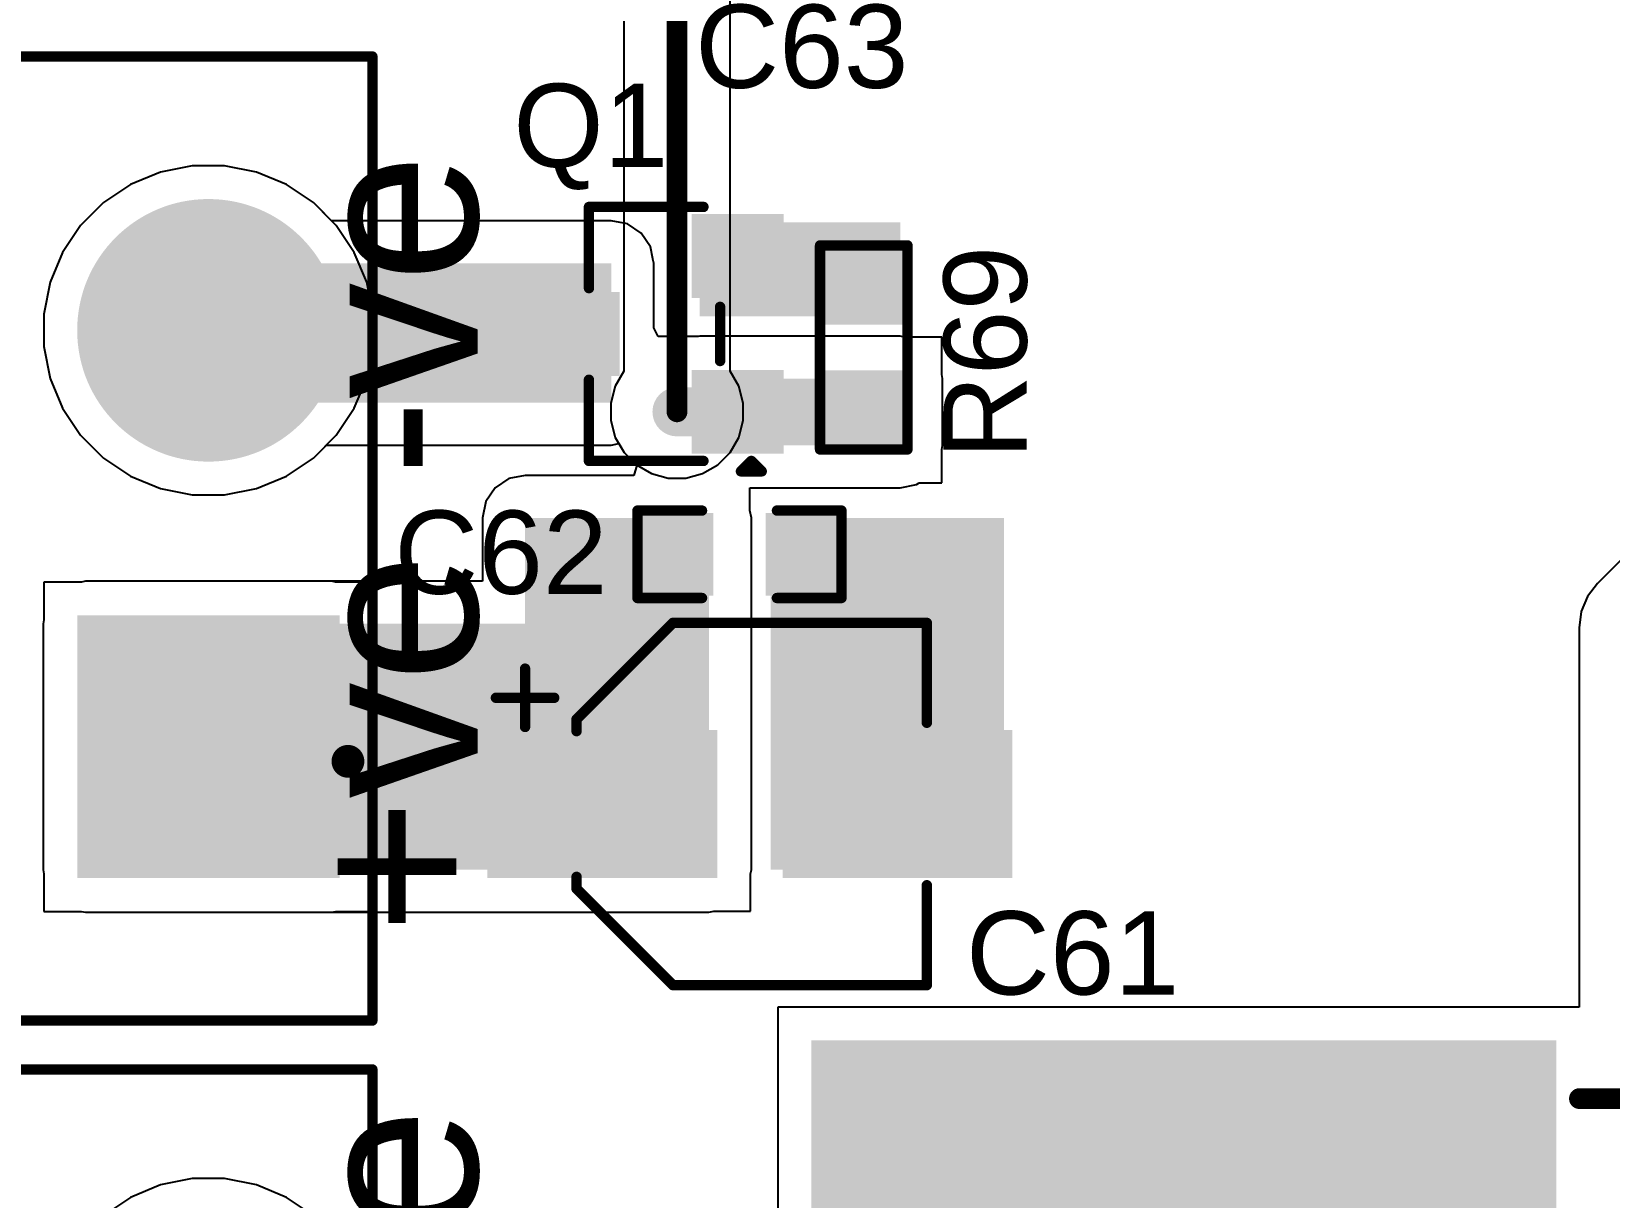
# Model space of a CAD drawing. Header units: millimetres. Extents: x 0 to 214, y 0 to 214.
# Drawn here: x 0.273 to 1.031, y 2.018 to 2.578 of the extents above; entities that cross this region are included whole.
import ezdxf

# ---------------------------------------------------------------- set-up
doc = ezdxf.new("R2010")
doc.units = ezdxf.units.MM
doc.header["$MEASUREMENT"] = 0
for name, color, linetype in [('BottomLayer', 5, 'Continuous'), ('BottomSolder', 6, 'Continuous'), ('MultiLayer', 9, 'Continuous'), ('PadHoleLayer', 156, 'Continuous'), ('TopLayer', 1, 'Continuous'), ('TopOverlay', 2, 'Continuous'), ('TopPaste', 8, 'Continuous'), ('TopSolder', 216, 'Continuous'), ('ViaHoleLayer', 16, 'Continuous')]:
    doc.layers.add(name, color=color, linetype=linetype)
doc.styles.add('Arial', font='', dxfattribs={"height": 0.2})
doc.styles.get('Arial').set_extended_font_data('Arial')

# ---------------------------------------------------------------- blocks, each defined once
blk = doc.blocks.new('____23_5')
at = {"layer": 'TopLayer'}
for points in [[(-0.01614, 0.05748), (0.01614, 0.05748), (0.01614, 0.02126), (-0.01614, 0.02126)], [(-0.05354, -0.02126), (-0.02126, -0.02126), (-0.02126, -0.05748), (-0.05354, -0.05748)], [(0.02126, -0.02126), (0.05354, -0.02126), (0.05354, -0.05748), (0.02126, -0.05748)]]:
    blk.add_hatch(color=1, dxfattribs=at).paths.add_polyline_path(points)
at = {"layer": 'TopPaste'}
for points in [[(-0.01614, 0.05748), (0.01614, 0.05748), (0.01614, 0.02126), (-0.01614, 0.02126)], [(-0.05354, -0.02126), (-0.02126, -0.02126), (-0.02126, -0.05748), (-0.05354, -0.05748)], [(0.02126, -0.02126), (0.05354, -0.02126), (0.05354, -0.05748), (0.02126, -0.05748)]]:
    blk.add_hatch(color=8, dxfattribs=at).paths.add_polyline_path(points)
at = {"layer": 'TopSolder'}
for points in [[(-0.02014, 0.06148), (0.02014, 0.06148), (0.02014, 0.01726), (-0.02014, 0.01726)], [(-0.05754, -0.01726), (-0.01726, -0.01726), (-0.01726, -0.06148), (-0.05754, -0.06148)], [(0.01726, -0.01726), (0.05754, -0.01726), (0.05754, -0.06148), (0.01726, -0.06148)]]:
    blk.add_hatch(color=216, dxfattribs=at).paths.add_polyline_path(points)
at = {"layer": 'TopOverlay', "const_width": 0.005}
for points in [[(-0.061, 0.032), (-0.061, -0.023)], [(-0.061, 0.032), (-0.022, 0.032)], [(0.022, 0.032), (0.061, 0.032)], [(0.061, 0.032), (0.061, -0.023)], [(-0.013, -0.031), (0.013, -0.031)], [(-0.066, -0.041), (-0.061, -0.046)], [(-0.066, -0.041), (-0.066, -0.051)], [(-0.061, -0.046), (-0.066, -0.051)]]:
    blk.add_lwpolyline(points, dxfattribs=at)
at = {"layer": 'TopOverlay', "const_width": 0.0025}
for points in [[(-0.06225, 0.032, 1), (-0.05975, 0.032, 1)], [(-0.06225, 0.032, 1), (-0.05975, 0.032, 1)], [(-0.02325, 0.032, 1), (-0.02075, 0.032, 1)], [(0.02075, 0.032, 1), (0.02325, 0.032, 1)], [(0.05975, 0.032, 1), (0.06225, 0.032, 1)], [(0.05975, 0.032, 1), (0.06225, 0.032, 1)], [(-0.06225, -0.023, 1), (-0.05975, -0.023, 1)], [(0.05975, -0.023, 1), (0.06225, -0.023, 1)], [(-0.01425, -0.031, 1), (-0.01175, -0.031, 1)], [(0.01175, -0.031, 1), (0.01425, -0.031, 1)], [(-0.06725, -0.041, 1), (-0.06475, -0.041, 1)], [(-0.06725, -0.041, 1), (-0.06475, -0.041, 1)], [(-0.06225, -0.046, 1), (-0.05975, -0.046, 1)], [(-0.06225, -0.046, 1), (-0.05975, -0.046, 1)], [(-0.06725, -0.051, 1), (-0.06475, -0.051, 1)], [(-0.06725, -0.051, 1), (-0.06475, -0.051, 1)]]:
    blk.add_lwpolyline(points, format="xyb", close=True, dxfattribs=at)
blk = doc.blocks.new('RES_0603_100')
at = {"layer": 'TopLayer'}
for points in [[(-0.015, 0.0175), (-0.015, -0.0175), (-0.045, -0.0175), (-0.045, 0.0175)], [(0.045, 0.0175), (0.045, -0.0175), (0.015, -0.0175), (0.015, 0.0175)]]:
    blk.add_hatch(color=1, dxfattribs=at).paths.add_polyline_path(points)
at = {"layer": 'TopPaste'}
for points in [[(-0.015, 0.0175), (-0.015, -0.0175), (-0.045, -0.0175), (-0.045, 0.0175)], [(0.045, 0.0175), (0.045, -0.0175), (0.015, -0.0175), (0.015, 0.0175)]]:
    blk.add_hatch(color=8, dxfattribs=at).paths.add_polyline_path(points)
at = {"layer": 'TopSolder'}
for points in [[(-0.011, 0.0215), (-0.011, -0.0215), (-0.049, -0.0215), (-0.049, 0.0215)], [(0.049, 0.0215), (0.049, -0.0215), (0.011, -0.0215), (0.011, 0.0215)]]:
    blk.add_hatch(color=216, dxfattribs=at).paths.add_polyline_path(points)
at = {"layer": 'TopOverlay', "const_width": 0.005}
for points in [[(-0.049, 0.021), (0.049, 0.021)], [(-0.049, 0.021), (-0.049, -0.021)], [(0.049, 0.021), (0.049, -0.021)], [(-0.049, -0.021), (0.049, -0.021)]]:
    blk.add_lwpolyline(points, dxfattribs=at)
at = {"layer": 'TopOverlay', "const_width": 0.0025}
for points in [[(-0.05025, 0.021, 1), (-0.04775, 0.021, 1)], [(-0.05025, 0.021, 1), (-0.04775, 0.021, 1)], [(0.04775, 0.021, 1), (0.05025, 0.021, 1)], [(0.04775, 0.021, 1), (0.05025, 0.021, 1)], [(-0.05025, -0.021, 1), (-0.04775, -0.021, 1)], [(-0.05025, -0.021, 1), (-0.04775, -0.021, 1)], [(0.04775, -0.021, 1), (0.05025, -0.021, 1)], [(0.04775, -0.021, 1), (0.05025, -0.021, 1)]]:
    blk.add_lwpolyline(points, format="xyb", close=True, dxfattribs=at)
blk = doc.blocks.new('C__0603_105')
at = {"layer": 'TopLayer'}
for points in [[(-0.015, 0.0175), (-0.015, -0.0175), (-0.045, -0.0175), (-0.045, 0.0175)], [(0.045, 0.0175), (0.045, -0.0175), (0.015, -0.0175), (0.015, 0.0175)]]:
    blk.add_hatch(color=1, dxfattribs=at).paths.add_polyline_path(points)
at = {"layer": 'TopPaste'}
for points in [[(-0.015, 0.0175), (-0.015, -0.0175), (-0.045, -0.0175), (-0.045, 0.0175)], [(0.045, 0.0175), (0.045, -0.0175), (0.015, -0.0175), (0.015, 0.0175)]]:
    blk.add_hatch(color=8, dxfattribs=at).paths.add_polyline_path(points)
at = {"layer": 'TopSolder'}
for points in [[(-0.01264, 0.01986), (-0.01264, -0.01986), (-0.04736, -0.01986), (-0.04736, 0.01986)], [(0.04736, 0.01986), (0.04736, -0.01986), (0.01264, -0.01986), (0.01264, 0.01986)]]:
    blk.add_hatch(color=216, dxfattribs=at).paths.add_polyline_path(points)
at = {"layer": 'TopOverlay', "const_width": 0.005}
for points in [[(-0.049, -0.021), (-0.049, 0.021)], [(-0.049, 0.021), (-0.018, 0.021)], [(0.018, 0.021), (0.049, 0.021)], [(0.049, -0.021), (0.049, 0.021)], [(-0.049, -0.021), (-0.018, -0.021)], [(0.018, -0.021), (0.049, -0.021)]]:
    blk.add_lwpolyline(points, dxfattribs=at)
at = {"layer": 'TopOverlay', "const_width": 0.0025}
for points in [[(-0.05025, 0.021, 1), (-0.04775, 0.021, 1)], [(-0.05025, 0.021, 1), (-0.04775, 0.021, 1)], [(-0.01925, 0.021, 1), (-0.01675, 0.021, 1)], [(0.01675, 0.021, 1), (0.01925, 0.021, 1)], [(0.04775, 0.021, 1), (0.05025, 0.021, 1)], [(0.04775, 0.021, 1), (0.05025, 0.021, 1)], [(-0.05025, -0.021, 1), (-0.04775, -0.021, 1)], [(-0.05025, -0.021, 1), (-0.04775, -0.021, 1)], [(-0.01925, -0.021, 1), (-0.01675, -0.021, 1)], [(0.01675, -0.021, 1), (0.01925, -0.021, 1)], [(0.04775, -0.021, 1), (0.05025, -0.021, 1)], [(0.04775, -0.021, 1), (0.05025, -0.021, 1)]]:
    blk.add_lwpolyline(points, format="xyb", close=True, dxfattribs=at)
blk = doc.blocks.new('TBP01R1_508_02BE_314')
at = {"layer": 'BottomLayer'}
blk.add_hatch(color=5, dxfattribs=at).paths.add_polyline_path([(-0.15906, 0.05906), (-0.04094, 0.05906), (-0.04094, -0.05906), (-0.15906, -0.05906)])
h = blk.add_hatch(color=5, dxfattribs=at)
edge = h.paths.add_edge_path()
edge.add_arc((0.1, 0), 0.05906, 0, 360)
at = {"layer": 'BottomSolder'}
blk.add_hatch(color=6, dxfattribs=at).paths.add_polyline_path([(-0.16306, 0.06306), (-0.03694, 0.06306), (-0.03694, -0.06306), (-0.16306, -0.06306)])
h = blk.add_hatch(color=6, dxfattribs=at)
edge = h.paths.add_edge_path()
edge.add_arc((0.1, 0), 0.06306, 0, 360)
at = {"layer": 'MultiLayer'}
blk.add_hatch(color=9, dxfattribs=at).paths.add_polyline_path([(-0.15906, 0.05906), (-0.04094, 0.05906), (-0.04094, -0.05906), (-0.15906, -0.05906)])
h = blk.add_hatch(color=9, dxfattribs=at)
edge = h.paths.add_edge_path()
edge.add_arc((0.1, 0), 0.05906, 0, 360)
at = {"layer": 'PadHoleLayer'}
h = blk.add_hatch(color=156, dxfattribs=at)
edge = h.paths.add_edge_path()
edge.add_arc((-0.1, 0), 0.03346, 0, 360)
h = blk.add_hatch(color=156, dxfattribs=at)
edge = h.paths.add_edge_path()
edge.add_arc((0.1, 0), 0.03346, 0, 360)
at = {"layer": 'TopLayer'}
blk.add_hatch(color=1, dxfattribs=at).paths.add_polyline_path([(-0.15906, 0.05906), (-0.04094, 0.05906), (-0.04094, -0.05906), (-0.15906, -0.05906)])
h = blk.add_hatch(color=1, dxfattribs=at)
edge = h.paths.add_edge_path()
edge.add_arc((0.1, 0), 0.05906, 0, 360)
at = {"layer": 'TopSolder'}
blk.add_hatch(color=216, dxfattribs=at).paths.add_polyline_path([(-0.16306, 0.06306), (-0.03694, 0.06306), (-0.03694, -0.06306), (-0.16306, -0.06306)])
h = blk.add_hatch(color=216, dxfattribs=at)
edge = h.paths.add_edge_path()
edge.add_arc((0.1, 0), 0.06306, 0, 360)
at = {"layer": 'TopOverlay'}
for points, const_width in [([(-0.2315, 0.3937), (0.2315, 0.3937)], 0.005), ([(-0.2315, 0.3937), (-0.2315, -0.07874)], 0.005), ([(0.2315, 0.3937), (0.2315, -0.07874)], 0.005), ([(-0.145, 0.339), (-0.126, 0.32)], 0.01), ([(-0.075, 0.339), (-0.094, 0.32)], 0.01), ([(0.055, 0.339), (0.074, 0.32)], 0.01), ([(0.055, 0.339), (0.074, 0.32)], 0.01), ([(0.125, 0.339), (0.106, 0.32)], 0.01), ([(0.125, 0.339), (0.106, 0.32)], 0.01), ([(-0.126, 0.32), (-0.094, 0.32)], 0.01), ([(0.074, 0.32), (0.106, 0.32)], 0.01), ([(0.074, 0.32), (0.106, 0.32)], 0.01), ([(-0.2315, -0.07874), (0.2315, -0.07874)], 0.005)]:
    blk.add_lwpolyline(points, dxfattribs=dict(at, const_width=const_width))
for points, const_width in [([(-0.23275, 0.3937, 1), (-0.23025, 0.3937, 1)], 0.0025), ([(-0.23275, 0.3937, 1), (-0.23025, 0.3937, 1)], 0.0025), ([(0.23025, 0.3937, 1), (0.23275, 0.3937, 1)], 0.0025), ([(0.23025, 0.3937, 1), (0.23275, 0.3937, 1)], 0.0025), ([(-0.1475, 0.339, 1), (-0.1425, 0.339, 1)], 0.005), ([(-0.0775, 0.339, 1), (-0.0725, 0.339, 1)], 0.005), ([(0.0525, 0.339, 1), (0.0575, 0.339, 1)], 0.005), ([(0.0525, 0.339, 1), (0.0575, 0.339, 1)], 0.005), ([(0.1225, 0.339, 1), (0.1275, 0.339, 1)], 0.005), ([(0.1225, 0.339, 1), (0.1275, 0.339, 1)], 0.005), ([(-0.1285, 0.32, 1), (-0.1235, 0.32, 1)], 0.005), ([(-0.1285, 0.32, 1), (-0.1235, 0.32, 1)], 0.005), ([(-0.0965, 0.32, 1), (-0.0915, 0.32, 1)], 0.005), ([(-0.0965, 0.32, 1), (-0.0915, 0.32, 1)], 0.005), ([(0.0715, 0.32, 1), (0.0765, 0.32, 1)], 0.005), ([(0.0715, 0.32, 1), (0.0765, 0.32, 1)], 0.005), ([(0.0715, 0.32, 1), (0.0765, 0.32, 1)], 0.005), ([(0.0715, 0.32, 1), (0.0765, 0.32, 1)], 0.005), ([(0.1035, 0.32, 1), (0.1085, 0.32, 1)], 0.005), ([(0.1035, 0.32, 1), (0.1085, 0.32, 1)], 0.005), ([(0.1035, 0.32, 1), (0.1085, 0.32, 1)], 0.005), ([(0.1035, 0.32, 1), (0.1085, 0.32, 1)], 0.005), ([(-0.10306, -0.067, 1), (-0.11094, -0.067, 1)], 0.00787), ([(-0.11291, -0.067, 1), (-0.10897, -0.067, 1)], 0.00394), ([(-0.10503, -0.067, 1), (-0.10109, -0.067, 1)], 0.00394), ([(-0.23275, -0.07874, 1), (-0.23025, -0.07874, 1)], 0.0025), ([(-0.23275, -0.07874, 1), (-0.23025, -0.07874, 1)], 0.0025), ([(0.23025, -0.07874, 1), (0.23275, -0.07874, 1)], 0.0025), ([(0.23025, -0.07874, 1), (0.23275, -0.07874, 1)], 0.0025)]:
    blk.add_lwpolyline(points, format="xyb", close=True, dxfattribs=dict(at, const_width=const_width))
blk = doc.blocks.new('TBP01R1_508_02BE_315')
at = {"layer": 'BottomLayer'}
blk.add_hatch(color=5, dxfattribs=at).paths.add_polyline_path([(-0.15906, 0.05906), (-0.04094, 0.05906), (-0.04094, -0.05906), (-0.15906, -0.05906)])
h = blk.add_hatch(color=5, dxfattribs=at)
edge = h.paths.add_edge_path()
edge.add_arc((0.1, 0), 0.05906, 0, 360)
at = {"layer": 'BottomSolder'}
blk.add_hatch(color=6, dxfattribs=at).paths.add_polyline_path([(-0.16306, 0.06306), (-0.03694, 0.06306), (-0.03694, -0.06306), (-0.16306, -0.06306)])
h = blk.add_hatch(color=6, dxfattribs=at)
edge = h.paths.add_edge_path()
edge.add_arc((0.1, 0), 0.06306, 0, 360)
at = {"layer": 'MultiLayer'}
blk.add_hatch(color=9, dxfattribs=at).paths.add_polyline_path([(-0.15906, 0.05906), (-0.04094, 0.05906), (-0.04094, -0.05906), (-0.15906, -0.05906)])
h = blk.add_hatch(color=9, dxfattribs=at)
edge = h.paths.add_edge_path()
edge.add_arc((0.1, 0), 0.05906, 0, 360)
at = {"layer": 'PadHoleLayer'}
h = blk.add_hatch(color=156, dxfattribs=at)
edge = h.paths.add_edge_path()
edge.add_arc((-0.1, 0), 0.03346, 0, 360)
h = blk.add_hatch(color=156, dxfattribs=at)
edge = h.paths.add_edge_path()
edge.add_arc((0.1, 0), 0.03346, 0, 360)
at = {"layer": 'TopLayer'}
blk.add_hatch(color=1, dxfattribs=at).paths.add_polyline_path([(-0.15906, 0.05906), (-0.04094, 0.05906), (-0.04094, -0.05906), (-0.15906, -0.05906)])
h = blk.add_hatch(color=1, dxfattribs=at)
edge = h.paths.add_edge_path()
edge.add_arc((0.1, 0), 0.05906, 0, 360)
at = {"layer": 'TopSolder'}
blk.add_hatch(color=216, dxfattribs=at).paths.add_polyline_path([(-0.16306, 0.06306), (-0.03694, 0.06306), (-0.03694, -0.06306), (-0.16306, -0.06306)])
h = blk.add_hatch(color=216, dxfattribs=at)
edge = h.paths.add_edge_path()
edge.add_arc((0.1, 0), 0.06306, 0, 360)
at = {"layer": 'TopOverlay'}
for points, const_width in [([(-0.2315, 0.3937), (0.2315, 0.3937)], 0.005), ([(-0.2315, 0.3937), (-0.2315, -0.07874)], 0.005), ([(0.2315, 0.3937), (0.2315, -0.07874)], 0.005), ([(-0.145, 0.339), (-0.126, 0.32)], 0.01), ([(-0.075, 0.339), (-0.094, 0.32)], 0.01), ([(0.055, 0.339), (0.074, 0.32)], 0.01), ([(0.055, 0.339), (0.074, 0.32)], 0.01), ([(0.125, 0.339), (0.106, 0.32)], 0.01), ([(0.125, 0.339), (0.106, 0.32)], 0.01), ([(-0.126, 0.32), (-0.094, 0.32)], 0.01), ([(0.074, 0.32), (0.106, 0.32)], 0.01), ([(0.074, 0.32), (0.106, 0.32)], 0.01), ([(-0.2315, -0.07874), (0.2315, -0.07874)], 0.005)]:
    blk.add_lwpolyline(points, dxfattribs=dict(at, const_width=const_width))
for points, const_width in [([(-0.23275, 0.3937, 1), (-0.23025, 0.3937, 1)], 0.0025), ([(-0.23275, 0.3937, 1), (-0.23025, 0.3937, 1)], 0.0025), ([(0.23025, 0.3937, 1), (0.23275, 0.3937, 1)], 0.0025), ([(0.23025, 0.3937, 1), (0.23275, 0.3937, 1)], 0.0025), ([(-0.1475, 0.339, 1), (-0.1425, 0.339, 1)], 0.005), ([(-0.0775, 0.339, 1), (-0.0725, 0.339, 1)], 0.005), ([(0.0525, 0.339, 1), (0.0575, 0.339, 1)], 0.005), ([(0.0525, 0.339, 1), (0.0575, 0.339, 1)], 0.005), ([(0.1225, 0.339, 1), (0.1275, 0.339, 1)], 0.005), ([(0.1225, 0.339, 1), (0.1275, 0.339, 1)], 0.005), ([(-0.1285, 0.32, 1), (-0.1235, 0.32, 1)], 0.005), ([(-0.1285, 0.32, 1), (-0.1235, 0.32, 1)], 0.005), ([(-0.0965, 0.32, 1), (-0.0915, 0.32, 1)], 0.005), ([(-0.0965, 0.32, 1), (-0.0915, 0.32, 1)], 0.005), ([(0.0715, 0.32, 1), (0.0765, 0.32, 1)], 0.005), ([(0.0715, 0.32, 1), (0.0765, 0.32, 1)], 0.005), ([(0.0715, 0.32, 1), (0.0765, 0.32, 1)], 0.005), ([(0.0715, 0.32, 1), (0.0765, 0.32, 1)], 0.005), ([(0.1035, 0.32, 1), (0.1085, 0.32, 1)], 0.005), ([(0.1035, 0.32, 1), (0.1085, 0.32, 1)], 0.005), ([(0.1035, 0.32, 1), (0.1085, 0.32, 1)], 0.005), ([(0.1035, 0.32, 1), (0.1085, 0.32, 1)], 0.005), ([(-0.10306, -0.067, 1), (-0.11094, -0.067, 1)], 0.00787), ([(-0.11291, -0.067, 1), (-0.10897, -0.067, 1)], 0.00394), ([(-0.10503, -0.067, 1), (-0.10109, -0.067, 1)], 0.00394), ([(-0.23275, -0.07874, 1), (-0.23025, -0.07874, 1)], 0.0025), ([(-0.23275, -0.07874, 1), (-0.23025, -0.07874, 1)], 0.0025), ([(0.23025, -0.07874, 1), (0.23275, -0.07874, 1)], 0.0025), ([(0.23025, -0.07874, 1), (0.23275, -0.07874, 1)], 0.0025)]:
    blk.add_lwpolyline(points, format="xyb", close=True, dxfattribs=dict(at, const_width=const_width))
blk = doc.blocks.new('RVT1E100M0405__375')
at = {"layer": 'TopLayer'}
for points in [[(-0.12205, 0.0315), (-0.01969, 0.0315), (-0.01969, -0.0315), (-0.12205, -0.0315)], [(0.01969, 0.0315), (0.12205, 0.0315), (0.12205, -0.0315), (0.01969, -0.0315)]]:
    blk.add_hatch(color=1, dxfattribs=at).paths.add_polyline_path(points)
at = {"layer": 'TopPaste'}
for points in [[(-0.12205, 0.0315), (-0.01969, 0.0315), (-0.01969, -0.0315), (-0.12205, -0.0315)], [(0.01969, 0.0315), (0.12205, 0.0315), (0.12205, -0.0315), (0.01969, -0.0315)]]:
    blk.add_hatch(color=8, dxfattribs=at).paths.add_polyline_path(points)
at = {"layer": 'TopSolder'}
for points in [[(-0.12605, 0.0355), (-0.01569, 0.0355), (-0.01569, -0.0355), (-0.12605, -0.0355)], [(0.01569, 0.0355), (0.12605, 0.0355), (0.12605, -0.0355), (0.01569, -0.0355)]]:
    blk.add_hatch(color=216, dxfattribs=at).paths.add_polyline_path(points)
at = {"layer": 'TopOverlay', "const_width": 0.005}
for points in [[(-0.08325, 0.04075), (-0.037, 0.087)], [(-0.037, 0.087), (0.085, 0.087)], [(0.085, 0.039), (0.085, 0.087)], [(-0.108, 0.037), (-0.108, 0.065)], [(-0.122, 0.051), (-0.094, 0.051)], [(-0.08325, 0.035), (-0.08325, 0.04075)], [(-0.08325, -0.04075), (-0.08325, -0.035)], [(0.085, -0.087), (0.085, -0.039)], [(-0.08325, -0.04075), (-0.037, -0.087)], [(-0.037, -0.087), (0.085, -0.087)]]:
    blk.add_lwpolyline(points, dxfattribs=at)
at = {"layer": 'TopOverlay', "const_width": 0.0025}
for points in [[(-0.03825, 0.087, 1), (-0.03575, 0.087, 1)], [(-0.03825, 0.087, 1), (-0.03575, 0.087, 1)], [(0.08375, 0.087, 1), (0.08625, 0.087, 1)], [(0.08375, 0.087, 1), (0.08625, 0.087, 1)], [(-0.10925, 0.065, 1), (-0.10675, 0.065, 1)], [(-0.12325, 0.051, 1), (-0.12075, 0.051, 1)], [(-0.09525, 0.051, 1), (-0.09275, 0.051, 1)], [(-0.10925, 0.037, 1), (-0.10675, 0.037, 1)], [(-0.0845, 0.04075, 1), (-0.082, 0.04075, 1)], [(-0.0845, 0.04075, 1), (-0.082, 0.04075, 1)], [(0.08375, 0.039, 1), (0.08625, 0.039, 1)], [(-0.0845, 0.035, 1), (-0.082, 0.035, 1)], [(-0.0845, -0.035, 1), (-0.082, -0.035, 1)], [(0.08375, -0.039, 1), (0.08625, -0.039, 1)], [(-0.0845, -0.04075, 1), (-0.082, -0.04075, 1)], [(-0.0845, -0.04075, 1), (-0.082, -0.04075, 1)], [(-0.03825, -0.087, 1), (-0.03575, -0.087, 1)], [(-0.03825, -0.087, 1), (-0.03575, -0.087, 1)], [(0.08375, -0.087, 1), (0.08625, -0.087, 1)], [(0.08375, -0.087, 1), (0.08625, -0.087, 1)]]:
    blk.add_lwpolyline(points, format="xyb", close=True, dxfattribs=at)
blk = doc.blocks.new('D2P____434')
at = {"layer": 'TopLayer'}
for points in [[(-0.225, 0.38504), (0.225, 0.38504), (0.225, 0.03504), (-0.225, 0.03504)], [(-0.14094, -0.13504), (-0.05906, -0.13504), (-0.05906, -0.28504), (-0.14094, -0.28504)], [(0.05906, -0.13504), (0.14094, -0.13504), (0.14094, -0.28504), (0.05906, -0.28504)]]:
    blk.add_hatch(color=1, dxfattribs=at).paths.add_polyline_path(points)
at = {"layer": 'TopPaste'}
for points in [[(-0.225, 0.38504), (0.225, 0.38504), (0.225, 0.03504), (-0.225, 0.03504)], [(-0.14094, -0.13504), (-0.05906, -0.13504), (-0.05906, -0.28504), (-0.14094, -0.28504)], [(0.05906, -0.13504), (0.14094, -0.13504), (0.14094, -0.28504), (0.05906, -0.28504)]]:
    blk.add_hatch(color=8, dxfattribs=at).paths.add_polyline_path(points)
at = {"layer": 'TopSolder'}
for points in [[(-0.229, 0.38904), (0.229, 0.38904), (0.229, 0.03104), (-0.229, 0.03104)], [(-0.14494, -0.13104), (-0.05506, -0.13104), (-0.05506, -0.28904), (-0.14494, -0.28904)], [(0.05506, -0.13104), (0.14494, -0.13104), (0.14494, -0.28904), (0.05506, -0.28904)]]:
    blk.add_hatch(color=216, dxfattribs=at).paths.add_polyline_path(points)
at = {"layer": 'TopOverlay', "const_width": 0.01}
for points in [[(-0.205, 0.02), (-0.205, -0.064)], [(0.201, 0.02), (0.201, -0.064)], [(-0.205, -0.064), (0.201, -0.064)], [(-0.156, -0.205), (-0.156, -0.215)], [(-0.156, -0.205), (-0.151, -0.21)], [(-0.151, -0.21), (-0.156, -0.215)]]:
    blk.add_lwpolyline(points, dxfattribs=at)
at = {"layer": 'TopOverlay', "const_width": 0.005}
for points in [[(-0.2075, 0.02, 1), (-0.2025, 0.02, 1)], [(0.1985, 0.02, 1), (0.2035, 0.02, 1)], [(-0.2075, -0.064, 1), (-0.2025, -0.064, 1)], [(-0.2075, -0.064, 1), (-0.2025, -0.064, 1)], [(0.1985, -0.064, 1), (0.2035, -0.064, 1)], [(0.1985, -0.064, 1), (0.2035, -0.064, 1)], [(-0.1585, -0.205, 1), (-0.1535, -0.205, 1)], [(-0.1585, -0.205, 1), (-0.1535, -0.205, 1)], [(-0.1585, -0.215, 1), (-0.1535, -0.215, 1)], [(-0.1585, -0.215, 1), (-0.1535, -0.215, 1)], [(-0.1535, -0.21, 1), (-0.1485, -0.21, 1)], [(-0.1535, -0.21, 1), (-0.1485, -0.21, 1)]]:
    blk.add_lwpolyline(points, format="xyb", close=True, dxfattribs=at)

msp = doc.modelspace()

# ---------------------------------------------------------------- hatches: boundary and pattern name
at = {"layer": 'BottomLayer'}
h = msp.add_hatch(color=5, dxfattribs=at)
edge = h.paths.add_edge_path()
edge.add_arc((0.583, 2.39544), 0.01181, 0, 360)
h = msp.add_hatch(color=5, dxfattribs=at)
edge = h.paths.add_edge_path()
edge.add_arc((0.68787, 2.328), 0.01181, 0, 360)
h = msp.add_hatch(color=5, dxfattribs=at)
edge = h.paths.add_edge_path()
edge.add_arc((0.72, 2.328), 0.01181, 0, 360)
h = msp.add_hatch(color=5, dxfattribs=at)
edge = h.paths.add_edge_path()
edge.add_arc((0.68787, 2.29707), 0.01181, 0, 360)
h = msp.add_hatch(color=5, dxfattribs=at)
edge = h.paths.add_edge_path()
edge.add_arc((0.72, 2.29707), 0.01181, 0, 360)
msp.add_hatch(color=5, dxfattribs=at).paths.add_polyline_path([(0.29886, 2.17551), (0.41697, 2.17551), (0.41697, 2.29362), (0.29886, 2.29362)])
at = {"layer": 'TopLayer'}
for points in [[(0.59395, 2.44136), (0.69019, 2.44136), (0.69019, 2.48639), (0.59395, 2.48639)], [(0.36374, 2.39981), (0.55143, 2.39981), (0.55143, 2.46681), (0.36374, 2.46681)], [(0.59395, 2.3793), (0.69019, 2.3793), (0.69019, 2.41136), (0.59395, 2.41136)], [(0.583, 2.38363), (0.61206, 2.38363), (0.61206, 2.40725), (0.583, 2.40725)], [(0.51, 2.23457), (0.59832, 2.23457), (0.59832, 2.3445), (0.51, 2.3445)], [(0.628, 2.17558), (0.74005, 2.17558), (0.74005, 2.3445), (0.628, 2.3445)], [(0.29886, 2.17551), (0.59831, 2.17551), (0.59831, 2.29362), (0.29886, 2.29362)]]:
    msp.add_hatch(color=1, dxfattribs=at).paths.add_polyline_path(points)
h = msp.add_hatch(color=1, dxfattribs=at)
edge = h.paths.add_edge_path()
edge.add_arc((0.583, 2.39544), 0.01181, 0, 360)
h = msp.add_hatch(color=1, dxfattribs=at)
edge = h.paths.add_edge_path()
edge.add_arc((0.68787, 2.328), 0.01181, 0, 360)
h = msp.add_hatch(color=1, dxfattribs=at)
edge = h.paths.add_edge_path()
edge.add_arc((0.72, 2.328), 0.01181, 0, 360)
h = msp.add_hatch(color=1, dxfattribs=at)
edge = h.paths.add_edge_path()
edge.add_arc((0.68787, 2.29707), 0.01181, 0, 360)
h = msp.add_hatch(color=1, dxfattribs=at)
edge = h.paths.add_edge_path()
edge.add_arc((0.72, 2.29707), 0.01181, 0, 360)
at = {"layer": 'ViaHoleLayer'}
h = msp.add_hatch(color=16, dxfattribs=at)
edge = h.paths.add_edge_path()
edge.add_arc((0.583, 2.39544), 0.00591, 0, 360)
h = msp.add_hatch(color=16, dxfattribs=at)
edge = h.paths.add_edge_path()
edge.add_arc((0.68787, 2.328), 0.00591, 0, 360)
h = msp.add_hatch(color=16, dxfattribs=at)
edge = h.paths.add_edge_path()
edge.add_arc((0.72, 2.328), 0.00591, 0, 360)
h = msp.add_hatch(color=16, dxfattribs=at)
edge = h.paths.add_edge_path()
edge.add_arc((0.68787, 2.29707), 0.00591, 0, 360)
h = msp.add_hatch(color=16, dxfattribs=at)
edge = h.paths.add_edge_path()
edge.add_arc((0.72, 2.29707), 0.00591, 0, 360)

# ---------------------------------------------------------------- linework, layer by layer
at = {"layer": 'BottomLayer'}
for p, q in [((0.55751, 2.83794), (0.55751, 2.41492)), ((0.60849, 2.41492), (0.60849, 2.82738)), ((0.33486, 2.51059), (0.32047, 2.50463)), ((0.35013, 2.51362), (0.33486, 2.51059)), ((0.3657, 2.51362), (0.35013, 2.51362)), ((0.38098, 2.51059), (0.3657, 2.51362)), ((0.39536, 2.50463), (0.38098, 2.51059)), ((0.32047, 2.50463), (0.30752, 2.49598)), ((0.40831, 2.49598), (0.39536, 2.50463)), ((0.30752, 2.49598), (0.29651, 2.48496)), ((0.41932, 2.48496), (0.40831, 2.49598)), ((0.29651, 2.48496), (0.28786, 2.47202)), ((0.42798, 2.47202), (0.41932, 2.48496)), ((0.28786, 2.47202), (0.2819, 2.45763)), ((0.43394, 2.45763), (0.42798, 2.47202)), ((0.2819, 2.45763), (0.27886, 2.44236)), ((0.43697, 2.44236), (0.43394, 2.45763)), ((0.27886, 2.44236), (0.27886, 2.42678)), ((0.43697, 2.42678), (0.43697, 2.44236)), ((0.27886, 2.42678), (0.2819, 2.41151)), ((0.43394, 2.41151), (0.43697, 2.42678)), ((0.2819, 2.41151), (0.28786, 2.39712)), ((0.42798, 2.39712), (0.43394, 2.41151)), ((0.55751, 2.41492), (0.55336, 2.40772)), ((0.61264, 2.40772), (0.60849, 2.41492)), ((0.55336, 2.40772), (0.55119, 2.39963)), ((0.61481, 2.39963), (0.61264, 2.40772)), ((0.28786, 2.39712), (0.29651, 2.38417)), ((0.41932, 2.38417), (0.42798, 2.39712)), ((0.55119, 2.39963), (0.55119, 2.39126)), ((0.61481, 2.39126), (0.61481, 2.39963)), ((0.55119, 2.39126), (0.55336, 2.38316)), ((0.61264, 2.38316), (0.61481, 2.39126)), ((0.29651, 2.38417), (0.30752, 2.37316)), ((0.40831, 2.37316), (0.41932, 2.38417)), ((0.55336, 2.38316), (0.55754, 2.37591)), ((0.60846, 2.37591), (0.61264, 2.38316)), ((0.30752, 2.37316), (0.32047, 2.36451)), ((0.39536, 2.36451), (0.40831, 2.37316)), ((0.55754, 2.37591), (0.56347, 2.36999)), ((0.60253, 2.36999), (0.60846, 2.37591)), ((0.56347, 2.36999), (0.57072, 2.3658)), ((0.57072, 2.3658), (0.57881, 2.36363)), ((0.58719, 2.36363), (0.59528, 2.3658)), ((0.59528, 2.3658), (0.60253, 2.36999)), ((0.32047, 2.36451), (0.33486, 2.35855)), ((0.33486, 2.35855), (0.35013, 2.35551)), ((0.3657, 2.35551), (0.38098, 2.35855)), ((0.38098, 2.35855), (0.39536, 2.36451)), ((0.57881, 2.36363), (0.58719, 2.36363)), ((0.35013, 2.35551), (0.3657, 2.35551)), ((0.29689, 2.31362), (0.27886, 2.31362)), ((0.27886, 2.31362), (0.27886, 2.29559)), ((0.29886, 2.31402), (0.29689, 2.31362)), ((0.41697, 2.31402), (0.29886, 2.31402)), ((0.41894, 2.31362), (0.41697, 2.31402)), ((0.43697, 2.31362), (0.41894, 2.31362)), ((0.43697, 2.29559), (0.43697, 2.31362)), ((0.27886, 2.29559), (0.27847, 2.29362)), ((0.27847, 2.29362), (0.27847, 2.17551)), ((0.43737, 2.29362), (0.43697, 2.29559)), ((0.43737, 2.17551), (0.43737, 2.29362)), ((0.27847, 2.17551), (0.27886, 2.17354)), ((0.43697, 2.17354), (0.43737, 2.17551)), ((0.27886, 2.17354), (0.27886, 2.15551)), ((0.43697, 2.15551), (0.43697, 2.17354)), ((0.27886, 2.15551), (0.29689, 2.15551)), ((0.29689, 2.15551), (0.29886, 2.15512)), ((0.29886, 2.15512), (0.41697, 2.15512)), ((0.41697, 2.15512), (0.41894, 2.15551)), ((0.41894, 2.15551), (0.43697, 2.15551)), ((0.33486, 2.02409), (0.32047, 2.01813)), ((0.35013, 2.02712), (0.33486, 2.02409)), ((0.3657, 2.02712), (0.35013, 2.02712)), ((0.38098, 2.02409), (0.3657, 2.02712)), ((0.39536, 2.01813), (0.38098, 2.02409)), ((0.32047, 2.01813), (0.30752, 2.00948)), ((0.40831, 2.00948), (0.39536, 2.01813))]:
    msp.add_line(p, q, dxfattribs=at)
at = {"layer": 'BottomLayer', "const_width": 0.01}
msp.add_lwpolyline([(0.583, 2.39544), (0.583, 2.83794)], dxfattribs=at)
at = {"layer": 'BottomLayer', "const_width": 0.005}
msp.add_lwpolyline([(0.5805, 2.39544, 1), (0.5855, 2.39544, 1)], format="xyb", close=True, dxfattribs=at)
at = {"layer": 'TopLayer'}
for p, q in [((0.33486, 2.51059), (0.32047, 2.50463)), ((0.35013, 2.51362), (0.33486, 2.51059)), ((0.3657, 2.51362), (0.35013, 2.51362)), ((0.38098, 2.51059), (0.3657, 2.51362)), ((0.39536, 2.50463), (0.38098, 2.51059)), ((0.32047, 2.50463), (0.30752, 2.49598)), ((0.40831, 2.49598), (0.39536, 2.50463)), ((0.30752, 2.49598), (0.29651, 2.48496)), ((0.41709, 2.4872), (0.40831, 2.49598)), ((0.55143, 2.4872), (0.41709, 2.4872)), ((0.55923, 2.48565), (0.55143, 2.4872)), ((0.29651, 2.48496), (0.28786, 2.47202)), ((0.56585, 2.48123), (0.55923, 2.48565)), ((0.57027, 2.47461), (0.56585, 2.48123)), ((0.28786, 2.47202), (0.2819, 2.45763)), ((0.57139, 2.46899), (0.57027, 2.47461)), ((0.57143, 2.46899), (0.57139, 2.46899)), ((0.57143, 2.46878), (0.57143, 2.46899)), ((0.57182, 2.46681), (0.57143, 2.46878)), ((0.57182, 2.4357), (0.57182, 2.46681)), ((0.2819, 2.45763), (0.27886, 2.44236)), ((0.27886, 2.44236), (0.27886, 2.42678)), ((0.57395, 2.43159), (0.57182, 2.4357)), ((0.27886, 2.42678), (0.2819, 2.41151)), ((0.59309, 2.43159), (0.57395, 2.43159)), ((0.59395, 2.43176), (0.59309, 2.43159)), ((0.69019, 2.43176), (0.59395, 2.43176)), ((0.69216, 2.43136), (0.69019, 2.43176)), ((0.71019, 2.43136), (0.69216, 2.43136)), ((0.71019, 2.41333), (0.71019, 2.43136)), ((0.2819, 2.41151), (0.28786, 2.39712)), ((0.71058, 2.41136), (0.71019, 2.41333)), ((0.71058, 2.3793), (0.71058, 2.41136)), ((0.28786, 2.39712), (0.29651, 2.38417)), ((0.29651, 2.38417), (0.30752, 2.37316)), ((0.55143, 2.37942), (0.5551, 2.38015)), ((0.5551, 2.38015), (0.55754, 2.37591)), ((0.30752, 2.37316), (0.32047, 2.36451)), ((0.39536, 2.36451), (0.40831, 2.37316)), ((0.40831, 2.37316), (0.41457, 2.37942)), ((0.41457, 2.37942), (0.55143, 2.37942)), ((0.55754, 2.37591), (0.56347, 2.36999)), ((0.71019, 2.37733), (0.71058, 2.3793)), ((0.71019, 2.36136), (0.71019, 2.37733)), ((0.51, 2.36489), (0.5022, 2.36334)), ((0.56229, 2.36489), (0.51, 2.36489)), ((0.56363, 2.36989), (0.56229, 2.36489)), ((0.56347, 2.36999), (0.56363, 2.36989)), ((0.32047, 2.36451), (0.33486, 2.35855)), ((0.33486, 2.35855), (0.35013, 2.35551)), ((0.3657, 2.35551), (0.38098, 2.35855)), ((0.38098, 2.35855), (0.39536, 2.36451)), ((0.49558, 2.35892), (0.49116, 2.3523)), ((0.5022, 2.36334), (0.49558, 2.35892)), ((0.618, 2.34805), (0.618, 2.35891)), ((0.618, 2.35891), (0.69019, 2.35891)), ((0.69019, 2.35891), (0.69799, 2.36046)), ((0.69799, 2.36046), (0.69934, 2.36136)), ((0.69934, 2.36136), (0.71019, 2.36136)), ((0.35013, 2.35551), (0.3657, 2.35551)), ((0.49116, 2.3523), (0.48961, 2.3445)), ((0.48961, 2.3445), (0.48961, 2.31402)), ((0.61871, 2.3445), (0.618, 2.34805)), ((0.61871, 2.29362), (0.61871, 2.3445)), ((1.06078, 2.3486), (1.02519, 2.31302)), ((0.29689, 2.31362), (0.27886, 2.31362)), ((0.27886, 2.31362), (0.27886, 2.29559)), ((0.29886, 2.31402), (0.29689, 2.31362)), ((0.48961, 2.31402), (0.29886, 2.31402)), ((1.02519, 2.31302), (1.02038, 2.30675)), ((1.02038, 2.30675), (1.01736, 2.29945)), ((1.01736, 2.29945), (1.01633, 2.29162)), ((0.27886, 2.29559), (0.27847, 2.29362)), ((0.27847, 2.29362), (0.27847, 2.17551)), ((0.61871, 2.17551), (0.61871, 2.29362)), ((1.01633, 2.29162), (1.01633, 2.10957)), ((0.27847, 2.17551), (0.27886, 2.17354)), ((0.61831, 2.17354), (0.61871, 2.17551)), ((0.27886, 2.17354), (0.27886, 2.15551)), ((0.61831, 2.15558), (0.61831, 2.17354)), ((0.27886, 2.15551), (0.29689, 2.15551)), ((0.29689, 2.15551), (0.29886, 2.15512)), ((0.29886, 2.15512), (0.59832, 2.15512)), ((0.59832, 2.15512), (0.6006, 2.15558)), ((0.6006, 2.15558), (0.61831, 2.15558)), ((1.01633, 2.10957), (0.63145, 2.10957)), ((0.63145, 2.10957), (0.63145, 1.82752)), ((0.33486, 2.02409), (0.32047, 2.01813)), ((0.35013, 2.02712), (0.33486, 2.02409)), ((0.3657, 2.02712), (0.35013, 2.02712)), ((0.38098, 2.02409), (0.3657, 2.02712)), ((0.39536, 2.01813), (0.38098, 2.02409)), ((0.32047, 2.01813), (0.30752, 2.00948)), ((0.40831, 2.00948), (0.39536, 2.01813))]:
    msp.add_line(p, q, dxfattribs=at)

# ---------------------------------------------------------------- block references
at = {"rotation": 90}
for name, p in [('TBP01R1_508_02BE_314', (0.35792, 2.33457)), ('____23_5', (0.57269, 2.43284)), ('RES_0603_100', (0.67269, 2.42636)), ('D2P____434', (1.03649, 1.86457)), ('TBP01R1_508_02BE_315', (0.35792, 1.84807))]:
    msp.add_blockref(name, p, dxfattribs=at)
for name, p in [('C__0603_105', (0.613, 2.327)), ('RVT1E100M0405__375', (0.618, 2.20707))]:
    msp.add_blockref(name, p)

# ---------------------------------------------------------------- texts
at = {"layer": 'TopOverlay', "style": 'Arial'}
for s, p in [('C63', (0.59168, 2.55101)), ('Q1', (0.50434, 2.51301)), ('C62', (0.44717, 2.30801)), ('C61', (0.72177, 2.11556))]:
    msp.add_text(s, height=0.04, dxfattribs=at).set_placement(p)
for s, height, p in [('-ve', 0.08, (0.48718, 2.3644)), ('R69', 0.04, (0.75099, 2.37268)), ('+ve', 0.08, (0.48717, 2.1444)), ('+ve', 0.08, (0.48717, 1.8779))]:
    msp.add_text(s, height=height, rotation=90, dxfattribs=at).set_placement(p)

doc.saveas('drawing.dxf')
